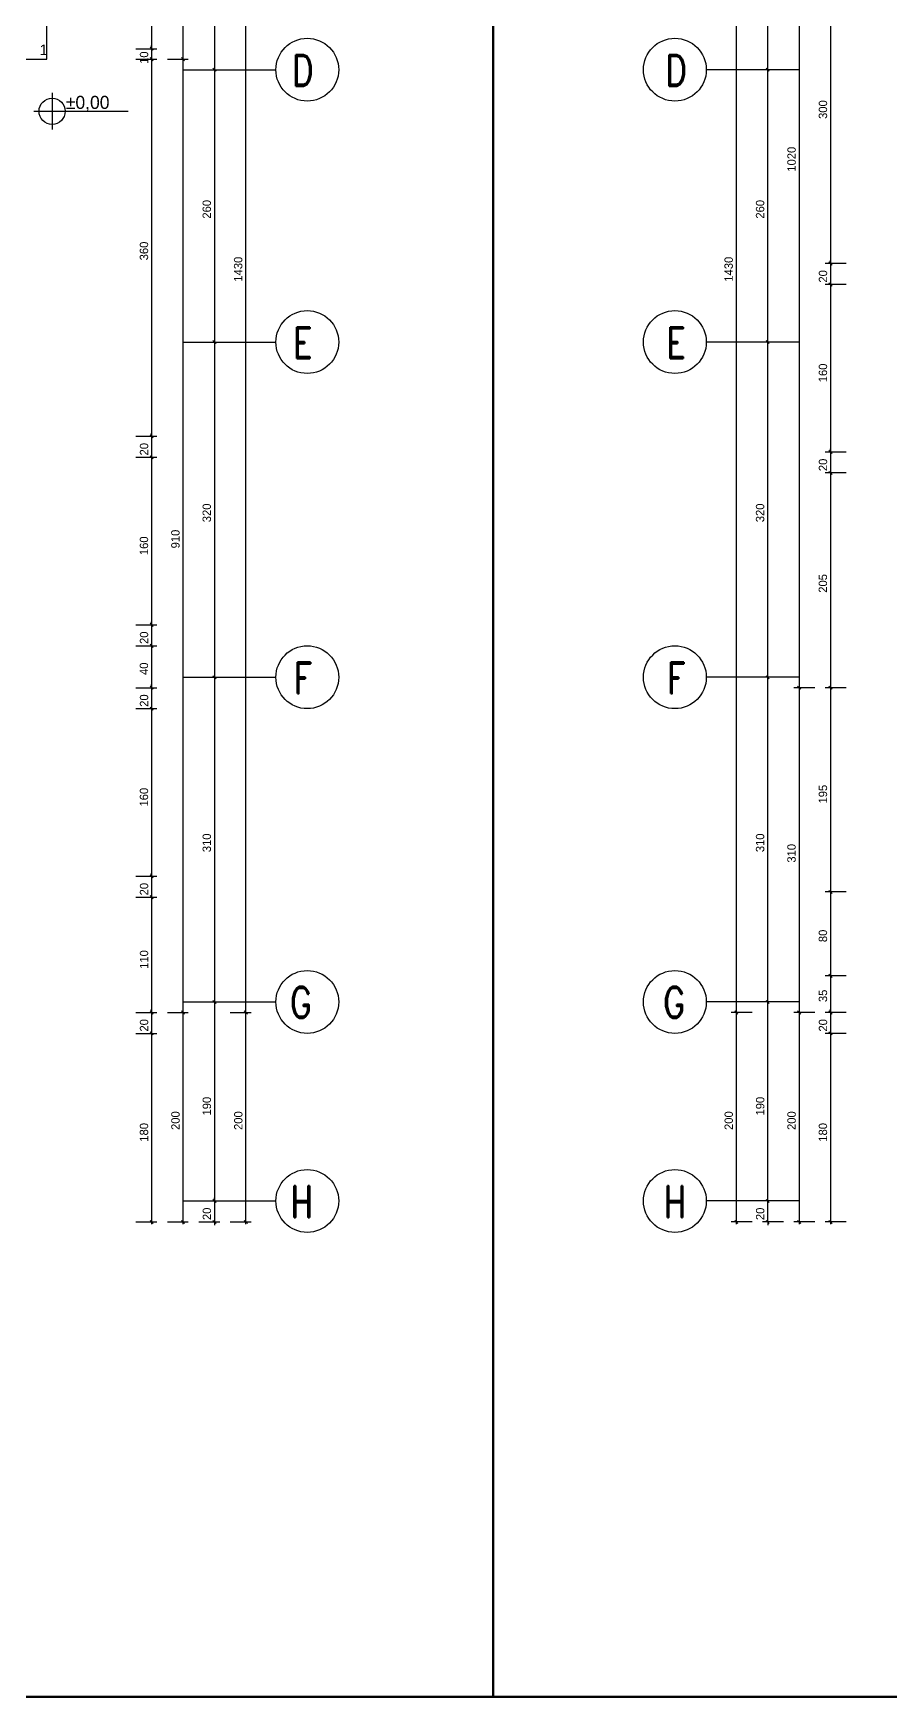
# Model space of a CAD drawing. Extents: x 182769.15 to 182771.38, y 101811.72 to 101812.21.
# Drawn here: x 182769.4351 to 182769.5987, y 101811.7232 to 101812.0408 of the extents above; entities that cross this region are included whole.
import ezdxf

# ---------------------------------------------------------------- set-up
doc = ezdxf.new("R2010")
doc.units = 0
doc.header["$MEASUREMENT"] = 0
doc.linetypes.add('DUZ', pattern=[500, 500])
doc.layers.get('0').update_dxf_attribs({"color": 1, "linetype": 'DUZ'})
for name, color, linetype in [('AKS', 191, 'Continuous'), ('AKS YAZI', 81, 'Continuous'), ('dış dikey', 2, 'Continuous'), ('kapı pen. yazısı', 1, 'Continuous'), ('kot', 4, 'Continuous'), ('kot yazıları', 6, 'Continuous'), ('MERDIVEN', 3, 'Continuous')]:
    doc.layers.add(name, color=color, linetype=linetype)
doc.layers.add('Standard', color=7, linetype='Continuous', lineweight=25)
doc.styles.add('İÇ ÖLÇÜ', font='stylu.ttf', dxfattribs={"height": 8})
doc.styles.add('STYLE1', font='romand.shx', dxfattribs={"width": 0.8, "height": 0.125})

msp = doc.modelspace()

# ---------------------------------------------------------------- linework, layer by layer
at = {"color": 0, "linetype": 'ByBlock'}
for p, q in [((182769.45742, 101812.03812), (182769.45802, 101812.03752)), ((182769.45742, 101812.03812), (182769.45802, 101812.03752)), ((182769.45802, 101812.03552), (182769.45742, 101812.03612)), ((182769.45802, 101812.03552), (182769.45742, 101812.03612)), ((182769.46342, 101812.03612), (182769.46402, 101812.03552)), ((182769.46402, 101812.03552), (182769.46342, 101812.03612)), ((182769.47002, 101812.03352), (182769.46942, 101812.03412)), ((182769.46942, 101812.03412), (182769.47002, 101812.03352)), ((182769.57509, 101812.03412), (182769.57569, 101812.03352)), ((182769.57569, 101812.03352), (182769.57509, 101812.03412)), ((182769.58709, 101811.99712), (182769.58769, 101811.99652)), ((182769.58709, 101811.99712), (182769.58769, 101811.99652)), ((182769.58769, 101811.99252), (182769.58709, 101811.99312)), ((182769.58769, 101811.99252), (182769.58709, 101811.99312)), ((182769.47002, 101811.98152), (182769.46942, 101811.98212)), ((182769.46942, 101811.98212), (182769.47002, 101811.98152)), ((182769.57509, 101811.98212), (182769.57569, 101811.98152)), ((182769.57569, 101811.98152), (182769.57509, 101811.98212)), ((182769.45742, 101811.96412), (182769.45802, 101811.96352)), ((182769.45742, 101811.96412), (182769.45802, 101811.96352)), ((182769.45802, 101811.95952), (182769.45742, 101811.96012)), ((182769.45802, 101811.95952), (182769.45742, 101811.96012)), ((182769.58709, 101811.96112), (182769.58769, 101811.96052)), ((182769.58709, 101811.96112), (182769.58769, 101811.96052)), ((182769.58769, 101811.95652), (182769.58709, 101811.95712)), ((182769.58769, 101811.95652), (182769.58709, 101811.95712)), ((182769.45742, 101811.92812), (182769.45802, 101811.92752)), ((182769.45742, 101811.92812), (182769.45802, 101811.92752)), ((182769.45802, 101811.92352), (182769.45742, 101811.92412)), ((182769.45802, 101811.92352), (182769.45742, 101811.92412)), ((182769.47002, 101811.91752), (182769.46942, 101811.91812)), ((182769.46942, 101811.91812), (182769.47002, 101811.91752)), ((182769.57509, 101811.91812), (182769.57569, 101811.91752)), ((182769.57569, 101811.91752), (182769.57509, 101811.91812)), ((182769.45742, 101811.91612), (182769.45802, 101811.91552)), ((182769.45742, 101811.91612), (182769.45802, 101811.91552)), ((182769.58169, 101811.91552), (182769.58109, 101811.91612)), ((182769.58109, 101811.91612), (182769.58169, 101811.91552)), ((182769.58769, 101811.91552), (182769.58709, 101811.91612)), ((182769.58709, 101811.91612), (182769.58769, 101811.91552)), ((182769.45802, 101811.91152), (182769.45742, 101811.91212)), ((182769.45802, 101811.91152), (182769.45742, 101811.91212)), ((182769.45742, 101811.88012), (182769.45802, 101811.87952)), ((182769.45742, 101811.88012), (182769.45802, 101811.87952)), ((182769.45802, 101811.87552), (182769.45742, 101811.87612)), ((182769.45802, 101811.87552), (182769.45742, 101811.87612)), ((182769.58769, 101811.87652), (182769.58709, 101811.87712)), ((182769.58709, 101811.87712), (182769.58769, 101811.87652)), ((182769.58769, 101811.86052), (182769.58709, 101811.86112)), ((182769.58709, 101811.86112), (182769.58769, 101811.86052)), ((182769.45742, 101811.85412), (182769.45802, 101811.85352)), ((182769.45742, 101811.85412), (182769.45802, 101811.85352)), ((182769.46342, 101811.85412), (182769.46402, 101811.85352)), ((182769.46402, 101811.85352), (182769.46342, 101811.85412)), ((182769.47002, 101811.85552), (182769.46942, 101811.85612)), ((182769.46942, 101811.85612), (182769.47002, 101811.85552)), ((182769.47542, 101811.85412), (182769.47602, 101811.85352)), ((182769.47602, 101811.85352), (182769.47542, 101811.85412)), ((182769.56969, 101811.85352), (182769.56909, 101811.85412)), ((182769.56909, 101811.85412), (182769.56969, 101811.85352)), ((182769.57509, 101811.85612), (182769.57569, 101811.85552)), ((182769.57569, 101811.85552), (182769.57509, 101811.85612)), ((182769.58169, 101811.85352), (182769.58109, 101811.85412)), ((182769.58109, 101811.85412), (182769.58169, 101811.85352)), ((182769.58709, 101811.85412), (182769.58769, 101811.85352)), ((182769.58709, 101811.85412), (182769.58769, 101811.85352)), ((182769.45802, 101811.84952), (182769.45742, 101811.85012)), ((182769.45802, 101811.84952), (182769.45742, 101811.85012)), ((182769.58769, 101811.84952), (182769.58709, 101811.85012)), ((182769.58769, 101811.84952), (182769.58709, 101811.85012)), ((182769.46942, 101811.81812), (182769.47002, 101811.81752)), ((182769.46942, 101811.81812), (182769.47002, 101811.81752)), ((182769.57509, 101811.81812), (182769.57569, 101811.81752)), ((182769.57509, 101811.81812), (182769.57569, 101811.81752)), ((182769.45742, 101811.81412), (182769.45802, 101811.81352)), ((182769.46342, 101811.81412), (182769.46402, 101811.81352)), ((182769.47002, 101811.81352), (182769.46942, 101811.81412)), ((182769.47542, 101811.81412), (182769.47602, 101811.81352)), ((182769.56909, 101811.81412), (182769.56969, 101811.81352)), ((182769.57569, 101811.81352), (182769.57509, 101811.81412)), ((182769.58109, 101811.81412), (182769.58169, 101811.81352)), ((182769.58709, 101811.81412), (182769.58769, 101811.81352))]:
    msp.add_line(p, q, dxfattribs=at)
at = {"layer": 'AKS', "linetype": 'Continuous'}
for p, q in [((182769.46372, 101812.03382), (182769.48145, 101812.03382)), ((182769.58139, 101812.03382), (182769.56366, 101812.03382)), ((182769.46372, 101811.98182), (182769.48145, 101811.98182)), ((182769.58139, 101811.98182), (182769.56366, 101811.98182)), ((182769.46372, 101811.91782), (182769.48145, 101811.91782)), ((182769.58139, 101811.91782), (182769.56366, 101811.91782)), ((182769.46372, 101811.85582), (182769.48145, 101811.85582)), ((182769.58139, 101811.85582), (182769.56366, 101811.85582)), ((182769.46372, 101811.81782), (182769.48145, 101811.81782)), ((182769.58139, 101811.81782), (182769.56366, 101811.81782))]:
    msp.add_line(p, q, dxfattribs=at)
at = {"layer": 'AKS YAZI', "ltscale": 100}
for centre in [(182769.48745, 101812.03382), (182769.55766, 101812.03382), (182769.48745, 101811.98182), (182769.55766, 101811.98182), (182769.48745, 101811.91782), (182769.55766, 101811.91782), (182769.48745, 101811.85582), (182769.55766, 101811.85582), (182769.48745, 101811.81782), (182769.55766, 101811.81782)]:
    msp.add_circle(centre, 0.006, dxfattribs=at)
at = {"layer": 'dış dikey'}
for p, q in [((182769.47572, 101811.85342), (182769.47572, 101812.14022)), ((182769.56939, 101812.14022), (182769.56939, 101811.85342)), ((182769.58139, 101812.12022), (182769.58139, 101811.91542)), ((182769.46972, 101812.07622), (182769.46972, 101812.03342)), ((182769.57539, 101812.03342), (182769.57539, 101812.07622)), ((182769.46372, 101812.03542), (182769.46372, 101812.07422)), ((182769.45772, 101812.05822), (182769.45772, 101812.03742)), ((182769.58739, 101812.05722), (182769.58739, 101811.99642)), ((182769.45472, 101812.03782), (182769.45872, 101812.03782)), ((182769.45472, 101812.03782), (182769.45872, 101812.03782)), ((182769.45772, 101812.03782), (182769.45772, 101812.03842)), ((182769.45772, 101812.03782), (182769.45772, 101812.03582)), ((182769.45472, 101812.03582), (182769.45872, 101812.03582)), ((182769.45472, 101812.03582), (182769.45872, 101812.03582)), ((182769.45772, 101812.03622), (182769.45772, 101811.96342)), ((182769.45772, 101812.03582), (182769.45772, 101812.03522)), ((182769.46072, 101812.03582), (182769.46472, 101812.03582)), ((182769.46072, 101812.03582), (182769.46472, 101812.03582)), ((182769.46372, 101811.85342), (182769.46372, 101812.03622)), ((182769.46972, 101812.03422), (182769.46972, 101811.98142)), ((182769.57539, 101811.98142), (182769.57539, 101812.03422)), ((182769.46672, 101812.03382), (182769.47072, 101812.03382)), ((182769.46672, 101812.03382), (182769.47072, 101812.03382)), ((182769.57839, 101812.03382), (182769.57439, 101812.03382)), ((182769.57839, 101812.03382), (182769.57439, 101812.03382)), ((182769.59039, 101811.99682), (182769.58639, 101811.99682)), ((182769.59039, 101811.99682), (182769.58639, 101811.99682)), ((182769.58739, 101811.99682), (182769.58739, 101811.99742)), ((182769.58739, 101811.99682), (182769.58739, 101811.99282)), ((182769.58739, 101811.99322), (182769.58739, 101811.96042)), ((182769.59039, 101811.99282), (182769.58639, 101811.99282)), ((182769.59039, 101811.99282), (182769.58639, 101811.99282)), ((182769.58739, 101811.99282), (182769.58739, 101811.99222)), ((182769.46672, 101811.98182), (182769.47072, 101811.98182)), ((182769.46672, 101811.98182), (182769.47072, 101811.98182)), ((182769.46972, 101811.98222), (182769.46972, 101811.91742)), ((182769.57839, 101811.98182), (182769.57439, 101811.98182)), ((182769.57839, 101811.98182), (182769.57439, 101811.98182)), ((182769.57539, 101811.91742), (182769.57539, 101811.98222)), ((182769.45772, 101811.96382), (182769.45772, 101811.96442)), ((182769.45472, 101811.96382), (182769.45872, 101811.96382)), ((182769.45472, 101811.96382), (182769.45872, 101811.96382)), ((182769.45772, 101811.96382), (182769.45772, 101811.95982)), ((182769.58739, 101811.96082), (182769.58739, 101811.96142)), ((182769.45472, 101811.95982), (182769.45872, 101811.95982)), ((182769.45472, 101811.95982), (182769.45872, 101811.95982)), ((182769.45772, 101811.96022), (182769.45772, 101811.92742)), ((182769.45772, 101811.95982), (182769.45772, 101811.95922)), ((182769.59039, 101811.96082), (182769.58639, 101811.96082)), ((182769.59039, 101811.96082), (182769.58639, 101811.96082)), ((182769.58739, 101811.96082), (182769.58739, 101811.95682)), ((182769.59039, 101811.95682), (182769.58639, 101811.95682)), ((182769.59039, 101811.95682), (182769.58639, 101811.95682)), ((182769.58739, 101811.95722), (182769.58739, 101811.91542)), ((182769.58739, 101811.95682), (182769.58739, 101811.95622)), ((182769.45472, 101811.92782), (182769.45872, 101811.92782)), ((182769.45472, 101811.92782), (182769.45872, 101811.92782)), ((182769.45772, 101811.92782), (182769.45772, 101811.92842)), ((182769.45772, 101811.92782), (182769.45772, 101811.92382)), ((182769.45472, 101811.92382), (182769.45872, 101811.92382)), ((182769.45472, 101811.92382), (182769.45872, 101811.92382)), ((182769.45772, 101811.92422), (182769.45772, 101811.91542)), ((182769.45772, 101811.92382), (182769.45772, 101811.92322)), ((182769.46672, 101811.91782), (182769.47072, 101811.91782)), ((182769.46672, 101811.91782), (182769.47072, 101811.91782)), ((182769.46972, 101811.91822), (182769.46972, 101811.85542)), ((182769.57839, 101811.91782), (182769.57439, 101811.91782)), ((182769.57839, 101811.91782), (182769.57439, 101811.91782)), ((182769.57539, 101811.85542), (182769.57539, 101811.91822)), ((182769.45472, 101811.91582), (182769.45872, 101811.91582)), ((182769.45472, 101811.91582), (182769.45872, 101811.91582)), ((182769.45772, 101811.91582), (182769.45772, 101811.91642)), ((182769.45772, 101811.91582), (182769.45772, 101811.91182)), ((182769.58439, 101811.91582), (182769.58039, 101811.91582)), ((182769.58439, 101811.91582), (182769.58039, 101811.91582)), ((182769.58139, 101811.91622), (182769.58139, 101811.85342)), ((182769.59039, 101811.91582), (182769.58639, 101811.91582)), ((182769.59039, 101811.91582), (182769.58639, 101811.91582)), ((182769.58739, 101811.91622), (182769.58739, 101811.87642)), ((182769.45472, 101811.91182), (182769.45872, 101811.91182)), ((182769.45472, 101811.91182), (182769.45872, 101811.91182)), ((182769.45772, 101811.91222), (182769.45772, 101811.87942)), ((182769.45772, 101811.91182), (182769.45772, 101811.91122)), ((182769.45472, 101811.87982), (182769.45872, 101811.87982)), ((182769.45472, 101811.87982), (182769.45872, 101811.87982)), ((182769.45772, 101811.87982), (182769.45772, 101811.88042)), ((182769.45772, 101811.87982), (182769.45772, 101811.87582)), ((182769.45472, 101811.87582), (182769.45872, 101811.87582)), ((182769.45472, 101811.87582), (182769.45872, 101811.87582)), ((182769.45772, 101811.87622), (182769.45772, 101811.85342)), ((182769.45772, 101811.87582), (182769.45772, 101811.87522)), ((182769.59039, 101811.87682), (182769.58639, 101811.87682)), ((182769.59039, 101811.87682), (182769.58639, 101811.87682)), ((182769.58739, 101811.87722), (182769.58739, 101811.86042)), ((182769.59039, 101811.86082), (182769.58639, 101811.86082)), ((182769.59039, 101811.86082), (182769.58639, 101811.86082)), ((182769.58739, 101811.86122), (182769.58739, 101811.85342)), ((182769.45472, 101811.85382), (182769.45872, 101811.85382)), ((182769.45472, 101811.85382), (182769.45872, 101811.85382)), ((182769.45772, 101811.85382), (182769.45772, 101811.85442)), ((182769.45772, 101811.85382), (182769.45772, 101811.84982)), ((182769.46072, 101811.85382), (182769.46472, 101811.85382)), ((182769.46072, 101811.85382), (182769.46472, 101811.85382)), ((182769.46372, 101811.81342), (182769.46372, 101811.85422)), ((182769.46672, 101811.85582), (182769.47072, 101811.85582)), ((182769.46672, 101811.85582), (182769.47072, 101811.85582)), ((182769.46972, 101811.85622), (182769.46972, 101811.81742)), ((182769.47272, 101811.85382), (182769.47672, 101811.85382)), ((182769.47272, 101811.85382), (182769.47672, 101811.85382)), ((182769.47572, 101811.81342), (182769.47572, 101811.85422)), ((182769.57239, 101811.85382), (182769.56839, 101811.85382)), ((182769.57239, 101811.85382), (182769.56839, 101811.85382)), ((182769.56939, 101811.85422), (182769.56939, 101811.81342)), ((182769.57839, 101811.85582), (182769.57439, 101811.85582)), ((182769.57839, 101811.85582), (182769.57439, 101811.85582)), ((182769.57539, 101811.81742), (182769.57539, 101811.85622)), ((182769.58439, 101811.85382), (182769.58039, 101811.85382)), ((182769.58439, 101811.85382), (182769.58039, 101811.85382)), ((182769.58139, 101811.85422), (182769.58139, 101811.81342)), ((182769.59039, 101811.85382), (182769.58639, 101811.85382)), ((182769.59039, 101811.85382), (182769.58639, 101811.85382)), ((182769.58739, 101811.85382), (182769.58739, 101811.85442)), ((182769.58739, 101811.85382), (182769.58739, 101811.84982)), ((182769.45772, 101811.85022), (182769.45772, 101811.81342)), ((182769.58739, 101811.85022), (182769.58739, 101811.81342)), ((182769.45472, 101811.84982), (182769.45872, 101811.84982)), ((182769.45472, 101811.84982), (182769.45872, 101811.84982)), ((182769.45772, 101811.84982), (182769.45772, 101811.84922)), ((182769.59039, 101811.84982), (182769.58639, 101811.84982)), ((182769.59039, 101811.84982), (182769.58639, 101811.84982)), ((182769.58739, 101811.84982), (182769.58739, 101811.84922)), ((182769.46972, 101811.81782), (182769.46972, 101811.81842)), ((182769.57539, 101811.81782), (182769.57539, 101811.81842)), ((182769.46672, 101811.81782), (182769.47072, 101811.81782)), ((182769.46672, 101811.81782), (182769.47072, 101811.81782)), ((182769.46972, 101811.81782), (182769.46972, 101811.81382)), ((182769.57839, 101811.81782), (182769.57439, 101811.81782)), ((182769.57839, 101811.81782), (182769.57439, 101811.81782)), ((182769.57539, 101811.81382), (182769.57539, 101811.81782)), ((182769.45472, 101811.81382), (182769.45872, 101811.81382)), ((182769.46072, 101811.81382), (182769.46472, 101811.81382)), ((182769.46672, 101811.81382), (182769.47072, 101811.81382)), ((182769.46972, 101811.81382), (182769.46972, 101811.81322)), ((182769.47272, 101811.81382), (182769.47672, 101811.81382)), ((182769.57239, 101811.81382), (182769.56839, 101811.81382)), ((182769.57839, 101811.81382), (182769.57439, 101811.81382)), ((182769.57539, 101811.81382), (182769.57539, 101811.81322)), ((182769.58439, 101811.81382), (182769.58039, 101811.81382)), ((182769.59035, 101811.81382), (182769.58639, 101811.81382))]:
    msp.add_line(p, q, dxfattribs=at)
at = {"layer": 'kot'}
for p, q in [((182769.43871, 101812.02938), (182769.43871, 101812.02238)), ((182769.43521, 101812.02588), (182769.45326, 101812.02588))]:
    msp.add_line(p, q, dxfattribs=at)
msp.add_circle((182769.43871, 101812.02588), 0.0025, dxfattribs=at)
at = {"layer": 'MERDIVEN'}
for p, q in [((182769.43772, 101812.03582), (182769.43772, 101812.07382)), ((182769.42772, 101812.03582), (182769.43772, 101812.03582))]:
    msp.add_line(p, q, dxfattribs=at)
at = {"layer": 'Standard', "color": 4, "linetype": 'ByBlock', "lineweight": 50}
for p, q in [((182769.52296, 101812.21363), (182769.52296, 101811.72316)), ((182769.52296, 101811.72316), (182769.52296, 101812.21363)), ((182769.14876, 101811.72316), (182769.52296, 101811.72316)), ((182769.52296, 101811.72316), (182769.89716, 101811.72316))]:
    msp.add_line(p, q, dxfattribs=at)

# ---------------------------------------------------------------- texts
at = {"layer": 'AKS YAZI', "style": 'STYLE1', "width": 0.8}
for s, p in [('D', (182769.48445, 101812.03069, 0.00005)), ('D', (182769.55574, 101812.03069, 0.00005)), ('E', (182769.48463, 101811.97869, 0.00005)), ('E', (182769.55592, 101811.97869, 0.00005)), ('F', (182769.48477, 101811.91469, 0.00005)), ('F', (182769.55606, 101811.91469, 0.00005)), ('G', (182769.48404, 101811.85275, 0.00005)), ('G', (182769.55533, 101811.85275, 0.00005)), ('H', (182769.48414, 101811.81469, 0.00005)), ('H', (182769.55543, 101811.81469, 0.00005))]:
    msp.add_text(s, height=0.006, dxfattribs=at).set_placement(p)
at = {"layer": 'dış dikey', "color": 11, "style": 'İÇ ÖLÇÜ'}
for s, p in [('10', (182769.45707, 101812.03493)), ('300', (182769.58673, 101812.02442)), ('1020', (182769.58074, 101812.01435)), ('260', (182769.46905, 101812.00538)), ('260', (182769.57473, 101812.00538)), ('360', (182769.45705, 101811.99742)), ('1430', (182769.47504, 101811.99335)), ('1430', (182769.56872, 101811.99335)), ('20', (182769.58674, 101811.99317)), ('160', (182769.58673, 101811.97414)), ('20', (182769.45707, 101811.96017)), ('20', (182769.58674, 101811.95717)), ('320', (182769.46905, 101811.94742)), ('320', (182769.57473, 101811.94742)), ('910', (182769.46306, 101811.94242)), ('160', (182769.45705, 101811.94114)), ('205', (182769.58672, 101811.93395)), ('20', (182769.45707, 101811.92417)), ('40', (182769.45704, 101811.91825)), ('20', (182769.45707, 101811.91217)), ('160', (182769.45705, 101811.89314)), ('195', (182769.58673, 101811.89371)), ('310', (182769.46905, 101811.88442)), ('310', (182769.57473, 101811.88442)), ('310', (182769.58073, 101811.88242)), ('20', (182769.45707, 101811.87617)), ('80', (182769.58673, 101811.86724)), ('110', (182769.45707, 101811.86214)), ('35', (182769.58673, 101811.85579)), ('20', (182769.45707, 101811.85017)), ('20', (182769.58674, 101811.85017)), ('190', (182769.46906, 101811.83414)), ('190', (182769.57474, 101811.83414)), ('200', (182769.46307, 101811.83138)), ('200', (182769.47507, 101811.83138)), ('200', (182769.56874, 101811.83138)), ('200', (182769.58074, 101811.83138)), ('180', (182769.45706, 101811.82914)), ('180', (182769.58673, 101811.82914)), ('20', (182769.46907, 101811.81417)), ('20', (182769.57474, 101811.81417))]:
    msp.add_text(s, height=0.0016, rotation=90, dxfattribs=at).set_placement(p)
at = {"layer": 'kapı pen. yazısı'}
msp.add_text('1', height=0.002, dxfattribs=at).set_placement((182769.43635, 101812.03663))
at = {"layer": 'kot yazıları'}
msp.add_text('%%P0,00', height=0.0025, dxfattribs=at).set_placement((182769.44133, 101812.02633))

doc.saveas('drawing.dxf')
